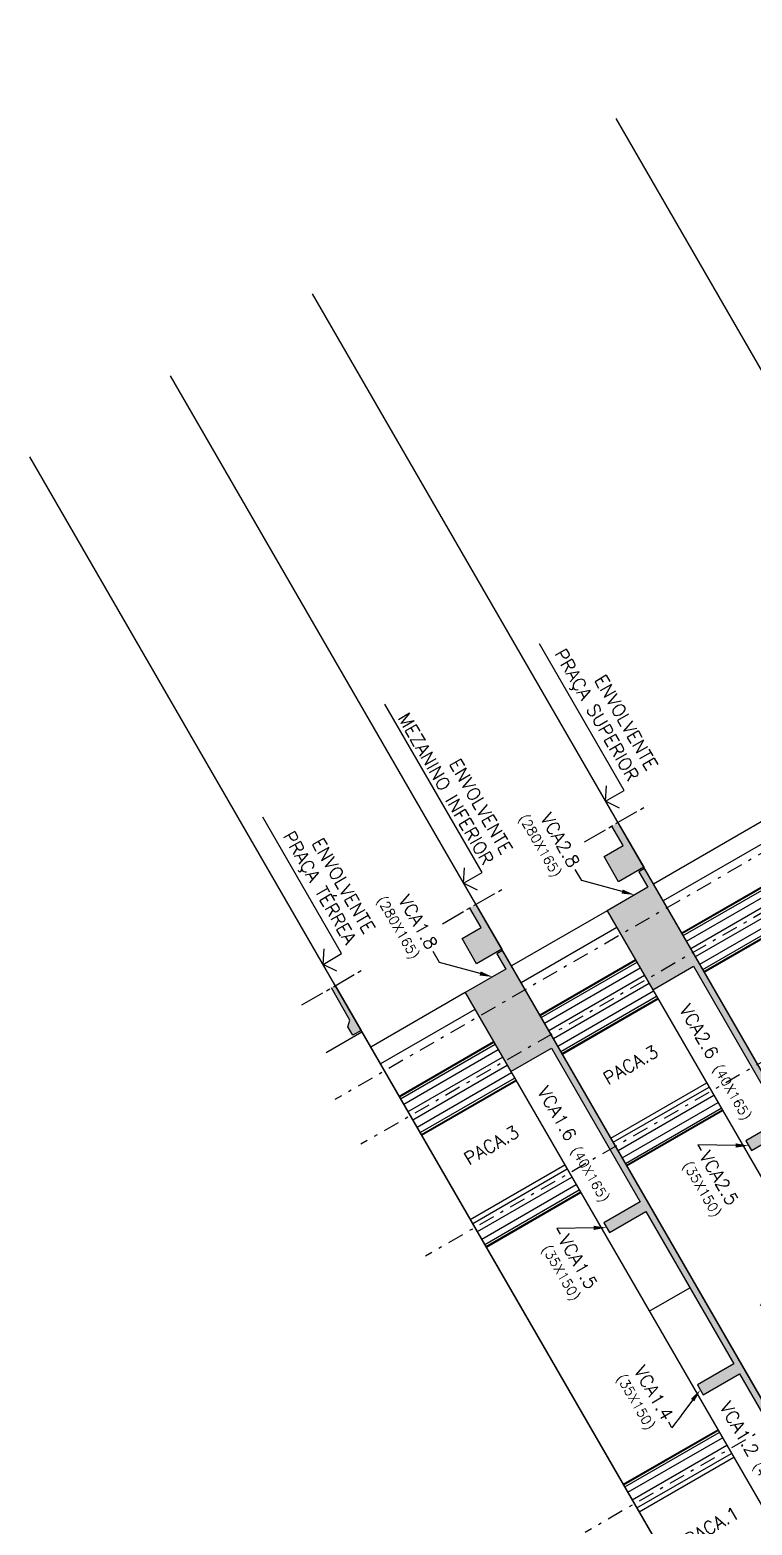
# Model space of a CAD drawing. Header units: metres. Extents: x 661733 to 661987, y 8168511 to 8168781.
# Drawn here: x 661733.49 to 661755.84, y 8168694 to 8168740.3 of the extents above; entities that cross this region are included whole.
import ezdxf
from ezdxf import colors
from ezdxf.entities.mleader import LeaderData, LeaderLine
from ezdxf.math import Vec2, Vec3

# ---------------------------------------------------------------- set-up
doc = ezdxf.new("R2010")
doc.units = ezdxf.units.M
doc.header["$MEASUREMENT"] = 0
doc.linetypes.add('SPX-CAMPANARIO$0$CENTER2', pattern=[1.125, 0.75, -0.125, 0.125, -0.125])
doc.linetypes.add('SPX-CAMPANARIO$0$DASHDOT2', pattern=[0.5, 0.25, -0.125, 0, -0.125])
doc.layers.get('0').update_dxf_attribs({"linetype": 'CONTINUOUS'})
doc.layers.get('Defpoints').update_dxf_attribs({"linetype": 'CONTINUOUS'})
for name, color, linetype in [('SPX-CAMPANARIO$0$SP0Me1', 9, 'SPX-CAMPANARIO$0$DASHDOT2'), ('SPX-CAMPANARIO$0$SP1CRT1', 3, 'CONTINUOUS'), ('SPX-CAMPANARIO$0$SP1VST1', 2, 'CONTINUOUS'), ('SPX-CAMPANARIO$0$SP1VST2', 1, 'CONTINUOUS'), ('SPX-CAMPANARIO$0$SP1VST4', 9, 'CONTINUOUS'), ('SPX-CAMPANARIO$0$SP3HT2', 254, 'CONTINUOUS'), ('SPX-CAMPANARIO$0$SP4TN1', 5, 'CONTINUOUS'), ('SPX-CAMPANARIO$0$SP4TXT2', 2, 'CONTINUOUS')]:
    doc.layers.add(name, color=color, linetype=linetype)
doc.styles.add('SPX-CAMPANARIO$0$SP_T-Geral', font='romans.shx')

# ---------------------------------------------------------------- blocks, each defined once
blk = doc.blocks.new('SPX-CAMPANARIO')
at = {"layer": 'SPX-CAMPANARIO$0$SP3HT2'}
h = blk.add_hatch(color=256, dxfattribs=at)
h.dxf.hatch_style = 1
h.paths.add_polyline_path([(661752.4879, 8168714.374), (661751.6879, 8168715.7596), (661751.4974, 8168715.6496), (661751.8474, 8168715.0434), (661751.2585, 8168714.7034), (661751.7085, 8168713.924)])
h = blk.add_hatch(color=256, dxfattribs=at)
h.dxf.hatch_style = 1
h.paths.add_polyline_path([(661748.0929, 8168711.8365), (661747.2929, 8168713.2221), (661747.1023, 8168713.1121), (661747.4523, 8168712.5059), (661746.8634, 8168712.1659), (661747.3134, 8168711.3865)])
h = blk.add_hatch(color=256, dxfattribs=at)
h.dxf.hatch_style = 1
h.paths.add_polyline_path([(661748.1179, 8168711.7932), (661747.9447, 8168711.6932), (661748.2197, 8168711.2168), (661746.9639, 8168710.4918), (661748.3764, 8168708.0453), (661749.6322, 8168708.7703), (661752.3768, 8168704.0164), (661751.251, 8168703.3664), (661751.426, 8168703.0633), (661752.5518, 8168703.7133), (661755.2768, 8168698.9935), (661754.151, 8168698.3435), (661754.326, 8168698.0404), (661755.4518, 8168698.6904), (661758.1965, 8168693.9365), (661756.9408, 8168693.2115), (661758.3533, 8168690.7649), (661759.7822, 8168691.5899)])
h = blk.add_hatch(color=256, dxfattribs=at)
h.dxf.hatch_style = 1
h.paths.add_polyline_path([(661743.7411, 8168709.324), (661742.9411, 8168710.7096), (661742.8198, 8168710.6396), (661743.3948, 8168709.6437), (661743.3313, 8168709.4338), (661743.4813, 8168709.174)])
at = {"layer": 'Defpoints', "color": 4}
for p, q in [((661784.7989, 8168680.1097), (661751.6334, 8168737.5541)), ((661775.4026, 8168674.6847), (661742.237, 8168732.1291)), ((661771.0075, 8168672.1472), (661737.8419, 8168729.5916)), ((661766.6557, 8168669.6347), (661733.4901, 8168727.0791))]:
    blk.add_line(p, q, dxfattribs=at)
at = {"layer": 'SPX-CAMPANARIO$0$SP0Me1', "ltscale": 2}
for p, q in [((661862.2079, 8168776.0465), (661742.9304, 8168707.1816)), ((661863.0079, 8168774.6609), (661743.7304, 8168705.7959)), ((661865.0079, 8168771.1968), (661745.7304, 8168702.3318)), ((661869.9473, 8168762.6416), (661750.6697, 8168693.7767))]:
    blk.add_line(p, q, dxfattribs=at)
at = {"layer": 'SPX-CAMPANARIO$0$SP1CRT1'}
for points in [[(661751.6879, 8168715.7596), (661752.4879, 8168714.374), (661751.7085, 8168713.924), (661751.2585, 8168714.7034), (661751.8474, 8168715.0434), (661751.4974, 8168715.6496)], [(661747.2929, 8168713.2221), (661748.0929, 8168711.8365), (661747.3134, 8168711.3865), (661746.8634, 8168712.1659), (661747.4523, 8168712.5059), (661747.1023, 8168713.1121)], [(661742.9411, 8168710.7096), (661743.7411, 8168709.324), (661743.4813, 8168709.174), (661743.3313, 8168709.4338), (661743.3948, 8168709.6437), (661742.8198, 8168710.6396)]]:
    blk.add_lwpolyline(points, dxfattribs=at)
blk.add_lwpolyline([(661748.1179, 8168711.7932), (661747.9447, 8168711.6932), (661748.2197, 8168711.2168), (661746.9639, 8168710.4918), (661748.3764, 8168708.0453), (661749.6322, 8168708.7703), (661752.3768, 8168704.0164), (661751.251, 8168703.3664), (661751.426, 8168703.0633), (661752.5518, 8168703.7133), (661755.2768, 8168698.9935), (661754.151, 8168698.3435), (661754.326, 8168698.0404), (661755.4518, 8168698.6904), (661758.1965, 8168693.9365), (661756.9408, 8168693.2115), (661758.3533, 8168690.7649), (661759.7822, 8168691.5899)], close=True, dxfattribs=at)
at = {"layer": 'SPX-CAMPANARIO$0$SP1VST1'}
for p, q in [((661769.5455, 8168723.5293), (661752.7879, 8168713.8543)), ((661769.8455, 8168723.0097), (661753.0879, 8168713.3347)), ((661753.6629, 8168712.3388), (661761.1541, 8168716.6638)), ((661754.3629, 8168711.1264), (661763.5861, 8168716.4514)), ((661751.359, 8168713.0293), (661748.3929, 8168711.3168)), ((661751.659, 8168712.5097), (661748.6929, 8168710.7972)), ((661749.2679, 8168709.8013), (661752.234, 8168711.5138)), ((661746.9639, 8168710.4918), (661744.0411, 8168708.8043)), ((661749.9679, 8168708.5889), (661752.934, 8168710.3014)), ((661747.2639, 8168709.9722), (661744.3411, 8168708.2847)), ((661744.9161, 8168707.2888), (661747.8389, 8168708.9763)), ((661745.6161, 8168706.0764), (661748.5389, 8168707.7639)), ((661748.3764, 8168708.0453), (661756.9408, 8168693.2115)), ((661751.9679, 8168705.1248), (661754.934, 8168706.8373)), ((661747.6161, 8168702.6123), (661750.5389, 8168704.2998)), ((661752.6586, 8168700.6284), (661753.9143, 8168701.3534)), ((661751.8554, 8168695.2695), (661754.7783, 8168696.957)), ((661752.3482, 8168694.416), (661755.271, 8168696.1035))]:
    blk.add_line(p, q, dxfattribs=at)
at = {"layer": 'SPX-CAMPANARIO$0$SP1VST2', "linetype": 'SPX-CAMPANARIO$0$CENTER2'}
for p, q in [((661750.653, 8168715.1621), (661752.6016, 8168716.2871)), ((661746.258, 8168712.6246), (661748.2065, 8168713.7496)), ((661741.9062, 8168710.1121), (661743.8547, 8168711.2371))]:
    blk.add_line(p, q, dxfattribs=at)
at = {"layer": 'SPX-CAMPANARIO$0$SP1VST4'}
for p, q in [((661754.0857, 8168711.6065), (661766.0369, 8168718.5065)), ((661753.6748, 8168712.3184), (661761.1659, 8168716.6434)), ((661753.7098, 8168712.2576), (661761.201, 8168716.5826)), ((661754.2187, 8168711.3763), (661763.4418, 8168716.7013)), ((661754.3161, 8168711.2076), (661763.5392, 8168716.5326)), ((661753.8072, 8168712.0889), (661761.2983, 8168716.4139)), ((661753.9402, 8168711.8586), (661761.4313, 8168716.1836)), ((661754.3511, 8168711.1468), (661763.5743, 8168716.4718)), ((661749.2797, 8168709.7809), (661752.2458, 8168711.4934)), ((661749.3148, 8168709.7201), (661752.2809, 8168711.4326)), ((661749.4121, 8168709.5514), (661752.3783, 8168711.2639)), ((661749.5451, 8168709.3211), (661752.5112, 8168711.0336)), ((661749.6906, 8168709.069), (661752.6568, 8168710.7815)), ((661749.8236, 8168708.8388), (661752.7897, 8168710.5513)), ((661749.921, 8168708.6701), (661752.8871, 8168710.3826)), ((661749.9561, 8168708.6093), (661752.9222, 8168710.3218)), ((661744.9279, 8168707.2684), (661747.8507, 8168708.9559)), ((661744.963, 8168707.2076), (661747.8858, 8168708.8951)), ((661745.0604, 8168707.0389), (661747.9832, 8168708.7264)), ((661745.1933, 8168706.8086), (661748.1162, 8168708.4961)), ((661745.3389, 8168706.5565), (661748.2617, 8168708.244)), ((661745.4718, 8168706.3263), (661748.3946, 8168708.0138)), ((661745.5692, 8168706.1576), (661748.492, 8168707.8451)), ((661745.6043, 8168706.0968), (661748.5271, 8168707.7843)), ((661751.5451, 8168705.857), (661754.5112, 8168707.5695)), ((661751.6906, 8168705.6049), (661754.6568, 8168707.3174)), ((661751.8236, 8168705.3747), (661754.7897, 8168707.0872)), ((661751.921, 8168705.206), (661754.8871, 8168706.9185)), ((661751.9561, 8168705.1452), (661754.9222, 8168706.8577)), ((661747.1933, 8168703.3445), (661750.1162, 8168705.032)), ((661747.3389, 8168703.0924), (661750.2617, 8168704.7799)), ((661747.4718, 8168702.8622), (661750.3946, 8168704.5497)), ((661747.5692, 8168702.6935), (661750.492, 8168704.381)), ((661747.6043, 8168702.6327), (661750.5271, 8168704.3202)), ((661751.8672, 8168695.2491), (661754.7901, 8168696.9366)), ((661751.9023, 8168695.1883), (661754.8252, 8168696.8758)), ((661751.9997, 8168695.0196), (661754.9225, 8168696.7071)), ((661752.1327, 8168694.7893), (661755.0555, 8168696.4768)), ((661752.2782, 8168694.5373), (661755.201, 8168696.2248))]:
    blk.add_line(p, q, dxfattribs=at)
at = {"layer": 'SPX-CAMPANARIO$0$SP4TN1'}
for points in [[(661751.3083, 8168716.4171), (661751.8842, 8168716.7496), (661749.2587, 8168721.2972)], [(661746.9132, 8168713.8796), (661747.4891, 8168714.2121), (661744.4771, 8168719.4291)], [(661751.7382, 8168716.2046), (661751.3083, 8168716.4171), (661751.3392, 8168716.8957)], [(661742.5615, 8168711.3671), (661743.1374, 8168711.6996), (661740.6972, 8168715.9262)], [(661747.3431, 8168713.6671), (661746.9132, 8168713.8796), (661746.9441, 8168714.3582)], [(661742.9913, 8168711.1546), (661742.5615, 8168711.3671), (661742.5923, 8168711.8457)]]:
    blk.add_lwpolyline(points, dxfattribs=at)
at = {"layer": 'SPX-CAMPANARIO$0$SP4TXT2', "char_height": 0.4, "attachment_point": 9, "rotation": 300, "style": 'SPX-CAMPANARIO$0$SP_T-Geral'}
for s, insert, width in [('ENVOLVENTE\\PPRAÇA SUPERIOR', (661751.9141, 8168716.936), 6.289838), ('ENVOLVENTE\\PMEZANINO INFERIOR', (661747.519, 8168714.3985), 6.289838), ('ENVOLVENTE\\PPRAÇA TÉRREA', (661743.1672, 8168711.886), 5.100167)]:
    blk.add_mtext(s, dxfattribs=dict(at, insert=insert, width=width))
at = {"layer": 'SPX-CAMPANARIO$0$SP4TXT2', "char_height": 0.399, "attachment_point": 8, "style": 'SPX-CAMPANARIO$0$SP_T-Geral'}
for s, insert, rotation in [('{\\H1.00251x;VCA2.6} {\\H0.75188x;(40X165)}', (661754.4856, 8168708.1953), 300), ('{\\H1.00251x;PACA.3}', (661752.18, 8168708.0824), 30), ('{\\H1.00251x;VCA1.6} {\\H0.75188x;(40X165)}', (661750.0905, 8168705.6578), 300), ('{\\H1.00251x;PACA.3}', (661747.8734, 8168705.596), 30), ('{\\H1.00251x;VCA1.2} {\\H0.75188x;(40X165)}', (661755.7302, 8168695.8897), 300), ('{\\H1.00251x;PACA.1}', (661754.6876, 8168693.7935), 30)]:
    blk.add_mtext(s, dxfattribs=dict(at, insert=insert, rotation=rotation))
at = {"layer": 'SPX-CAMPANARIO$0$SP4TXT2'}
ml = blk.add_multileader_mtext('Standard', dxfattribs=at)
ml.set_content('VCA2.8\\P{\\H0.75x;(280X165)}', color=256, style='SPX-CAMPANARIO$0$SP_T-Geral')
ml.set_leader_properties(color=9)
ml.build(insert=Vec2(0, 0))
ml.multileader.update_dxf_attribs({"dogleg_length": 0.2, "arrow_head_size": 0.4})
ctx = ml.context
ctx.base_point, ctx.char_height, ctx.arrow_head_size, ctx.landing_gap_size, ctx.plane_origin, ctx.plane_x_axis, ctx.plane_y_axis = Vec3(661749.1235, 8168716.4597), 0.4, 0.4, 0.1, Vec3(661911.7145, 8168795.7173), Vec3(0.5, -0.8660254), Vec3(0.8660254, 0.5)
ctx.text_align_type = 2
notes = []
notes.append((ctx, [(0, (1, 1, 0), (661750.5663, 8168713.9606), (-0.5, 0.8660254), 0.4, [(0, [(661752.2049, 8168713.5178)], 0, [])])]))
ctx.mtext.insert, ctx.mtext.text_direction, ctx.mtext.rotation, ctx.mtext.alignment, ctx.mtext.flow_direction = Vec3(661750.5328, 8168714.5187), Vec3(0.5, -0.8660254), 5.2359878, 3, 5
ml = blk.add_multileader_mtext('Standard', dxfattribs=at)
ml.set_content('VCA1.8\\P{\\H0.75x;(280X165)}', color=256, style='SPX-CAMPANARIO$0$SP_T-Geral')
ml.set_leader_properties(color=9)
ml.build(insert=Vec2(0, 0))
ml.multileader.update_dxf_attribs({"dogleg_length": 0.2, "arrow_head_size": 0.4})
ctx = ml.context
ctx.base_point, ctx.char_height, ctx.arrow_head_size, ctx.landing_gap_size, ctx.plane_origin, ctx.plane_x_axis, ctx.plane_y_axis = Vec3(661744.7284, 8168713.9222), 0.4, 0.4, 0.1, Vec3(661907.3194, 8168793.1798), Vec3(0.5, -0.8660254), Vec3(0.8660254, 0.5)
ctx.text_align_type = 2
notes.append((ctx, [(0, (1, 1, 0), (661746.1712, 8168711.4231), (-0.5, 0.8660254), 0.4, [(0, [(661747.8099, 8168710.9803)], 0, [])])]))
ctx.mtext.insert, ctx.mtext.text_direction, ctx.mtext.rotation, ctx.mtext.alignment, ctx.mtext.flow_direction = Vec3(661746.1377, 8168711.9812), Vec3(0.5, -0.8660254), 5.2359878, 3, 5
for ctx, leaders in notes:
    for number, flags, end, landing, length, lines in leaders:
        leader = LeaderData()
        leader.index, (leader.has_last_leader_line, leader.has_dogleg_vector, leader.attachment_direction) = number, flags
        leader.last_leader_point, leader.dogleg_vector, leader.dogleg_length = Vec3(end), Vec3(landing), length
        for number, points, colour, breaks in lines:
            line = LeaderLine()
            line.index, line.vertices, line.color, line.breaks = number, Vec3.list(points), colors.encode_raw_color(colour), breaks
            leader.lines.append(line)
        ctx.leaders.append(leader)
ml = blk.add_multileader_mtext('Standard', dxfattribs=at)
ml.set_content('VCA1.5\\P{\\H0.75x;(35X150)}', color=256, style='SPX-CAMPANARIO$0$SP_T-Geral')
ml.set_leader_properties(color=9)
ml.build(insert=Vec2(0, 0))
ml.multileader.update_dxf_attribs({"dogleg_length": 0.2, "arrow_head_size": 0.4})
ctx = ml.context
ctx.base_point, ctx.char_height, ctx.arrow_head_size, ctx.landing_gap_size, ctx.plane_origin, ctx.plane_x_axis, ctx.plane_y_axis = Vec3(661749.8991, 8168703.0127), 0.4, 0.4, 0.1, Vec3(661910.7864, 8168785.221), Vec3(0.5, -0.8660254), Vec3(0.8660254, 0.5)
notes = []
notes.append((ctx, [(1, (1, 1, 0), (661749.7991, 8168703.1859), (0.5, -0.8660254), 0.2, [(0, [(661751.3385, 8168703.2149)], 0, [])])]))
ctx.mtext.insert, ctx.mtext.text_direction, ctx.mtext.rotation, ctx.mtext.flow_direction = Vec3(661750.1656, 8168703.0511), Vec3(0.5, -0.8660254), 5.2359878, 5
ctx.mtext.has_bg_fill, ctx.mtext.bg_color, ctx.mtext.bg_scale_factor, ctx.mtext.bg_transparency, ctx.mtext.use_window_bg_color = 1, -1027028792, 1.5, 0, 1
ml = blk.add_multileader_mtext('Standard', dxfattribs=at)
ml.set_content('VCA1.4\\P{\\H0.75x;(35X150)}', color=256, style='SPX-CAMPANARIO$0$SP_T-Geral')
ml.set_leader_properties(color=9)
ml.build(insert=Vec2(0, 0))
ml.multileader.update_dxf_attribs({"dogleg_length": 0.2, "arrow_head_size": 0.4})
ctx = ml.context
ctx.base_point, ctx.char_height, ctx.arrow_head_size, ctx.landing_gap_size, ctx.plane_origin, ctx.plane_x_axis, ctx.plane_y_axis = Vec3(661752.1599, 8168699.0969), 0.4, 0.4, 0.1, Vec3(661904.9819, 8168795.2748), Vec3(0.5, -0.8660254), Vec3(0.8660254, 0.5)
ctx.text_align_type = 2
notes.append((ctx, [(1, (1, 1, 0), (661753.3599, 8168697.0184), (-0.5, 0.8660254), 0.2, [(0, [(661754.2385, 8168698.1919)], 0, [])])]))
ctx.mtext.insert, ctx.mtext.text_direction, ctx.mtext.rotation, ctx.mtext.alignment, ctx.mtext.flow_direction = Vec3(661753.4264, 8168697.4032), Vec3(0.5, -0.8660254), 5.2359878, 3, 5
ctx.mtext.has_bg_fill, ctx.mtext.bg_color, ctx.mtext.bg_scale_factor, ctx.mtext.bg_transparency, ctx.mtext.use_window_bg_color = 1, -1027028792, 1.5, 0, 1
for ctx, leaders in notes:
    for number, flags, end, landing, length, lines in leaders:
        leader = LeaderData()
        leader.index, (leader.has_last_leader_line, leader.has_dogleg_vector, leader.attachment_direction) = number, flags
        leader.last_leader_point, leader.dogleg_vector, leader.dogleg_length = Vec3(end), Vec3(landing), length
        for number, points, colour, breaks in lines:
            line = LeaderLine()
            line.index, line.vertices, line.color, line.breaks = number, Vec3.list(points), colors.encode_raw_color(colour), breaks
            leader.lines.append(line)
        ctx.leaders.append(leader)
at = {"layer": 'SPX-CAMPANARIO$0$SP3HT2'}
h = blk.add_hatch(color=256, dxfattribs=at)
h.dxf.hatch_style = 1
h.paths.add_polyline_path([(661752.5129, 8168714.3307), (661752.3397, 8168714.2307), (661752.6147, 8168713.7543), (661751.359, 8168713.0293), (661752.7715, 8168710.5828), (661754.0272, 8168711.3078), (661756.7719, 8168706.5539), (661755.6461, 8168705.9039), (661755.8211, 8168705.6008), (661756.9469, 8168706.2508), (661759.6719, 8168701.531), (661758.5461, 8168700.881), (661758.7211, 8168700.5779), (661759.8469, 8168701.2279), (661762.5916, 8168696.474), (661761.3358, 8168695.749), (661762.7483, 8168693.3024), (661764.1773, 8168694.1274)])
at = {"layer": 'SPX-CAMPANARIO$0$SP1CRT1'}
blk.add_lwpolyline([(661752.5129, 8168714.3307), (661752.3397, 8168714.2307), (661752.6147, 8168713.7543), (661751.359, 8168713.0293), (661752.7715, 8168710.5828), (661754.0272, 8168711.3078), (661756.7719, 8168706.5539), (661755.6461, 8168705.9039), (661755.8211, 8168705.6008), (661756.9469, 8168706.2508), (661759.6719, 8168701.531), (661758.5461, 8168700.881), (661758.7211, 8168700.5779), (661759.8469, 8168701.2279), (661762.5916, 8168696.474), (661761.3358, 8168695.749), (661762.7483, 8168693.3024), (661764.1773, 8168694.1274)], close=True, dxfattribs=at)
at = {"layer": 'SPX-CAMPANARIO$0$SP1VST1'}
for p, q in [((661752.7715, 8168710.5828), (661761.3358, 8168695.749)), ((661747.1199, 8168703.4716), (661750.0428, 8168705.1591))]:
    blk.add_line(p, q, dxfattribs=at)
at = {"layer": 'SPX-CAMPANARIO$0$SP4TXT2'}
ml = blk.add_multileader_mtext('Standard', dxfattribs=at)
ml.set_content('VCA2.5\\P{\\H0.75x;(35X150)}', color=256, style='SPX-CAMPANARIO$0$SP_T-Geral')
ml.set_leader_properties(color=9)
ml.build(insert=Vec2(0, 0))
ml.multileader.update_dxf_attribs({"dogleg_length": 0.2, "arrow_head_size": 0.4})
ctx = ml.context
ctx.base_point, ctx.char_height, ctx.arrow_head_size, ctx.landing_gap_size, ctx.plane_origin, ctx.plane_x_axis, ctx.plane_y_axis = Vec3(661754.2631, 8168705.6039), 0.4, 0.4, 0.1, Vec3(661915.1815, 8168787.7585), Vec3(0.5, -0.8660254), Vec3(0.8660254, 0.5)
notes = []
notes.append((ctx, [(1, (1, 1, 0), (661754.1631, 8168705.7771), (0.5, -0.8660254), 0.2, [(0, [(661755.7336, 8168705.7524)], 0, [])])]))
ctx.mtext.insert, ctx.mtext.text_direction, ctx.mtext.rotation, ctx.mtext.flow_direction = Vec3(661754.5296, 8168705.6423), Vec3(0.5, -0.8660254), 5.2359878, 5
ctx.mtext.has_bg_fill, ctx.mtext.bg_color, ctx.mtext.bg_scale_factor, ctx.mtext.bg_transparency, ctx.mtext.use_window_bg_color = 1, -1027028792, 1.5, 0, 1
ml = blk.add_multileader_mtext('Standard', dxfattribs=at)
ml.set_content('VCA2.4\\P{\\H0.75x;(35X150)}', color=256, style='SPX-CAMPANARIO$0$SP_T-Geral')
ml.set_leader_properties(color=9)
ml.build(insert=Vec2(0, 0))
ml.multileader.update_dxf_attribs({"dogleg_length": 0.2, "arrow_head_size": 0.4})
ctx = ml.context
ctx.base_point, ctx.char_height, ctx.arrow_head_size, ctx.landing_gap_size, ctx.plane_origin, ctx.plane_x_axis, ctx.plane_y_axis = Vec3(661756.6326, 8168701.4998), 0.4, 0.4, 0.1, Vec3(661909.377, 8168797.8123), Vec3(0.5, -0.8660254), Vec3(0.8660254, 0.5)
ctx.text_align_type = 2
notes.append((ctx, [(1, (1, 1, 0), (661757.8326, 8168699.4214), (-0.5, 0.8660254), 0.2, [(0, [(661758.6336, 8168700.7294)], 0, [])])]))
ctx.mtext.insert, ctx.mtext.text_direction, ctx.mtext.rotation, ctx.mtext.alignment, ctx.mtext.flow_direction = Vec3(661757.8992, 8168699.8062), Vec3(0.5, -0.8660254), 5.2359878, 3, 5
ctx.mtext.has_bg_fill, ctx.mtext.bg_color, ctx.mtext.bg_scale_factor, ctx.mtext.bg_transparency, ctx.mtext.use_window_bg_color = 1, -1027028792, 1.5, 0, 1
for ctx, leaders in notes:
    for number, flags, end, landing, length, lines in leaders:
        leader = LeaderData()
        leader.index, (leader.has_last_leader_line, leader.has_dogleg_vector, leader.attachment_direction) = number, flags
        leader.last_leader_point, leader.dogleg_vector, leader.dogleg_length = Vec3(end), Vec3(landing), length
        for number, points, colour, breaks in lines:
            line = LeaderLine()
            line.index, line.vertices, line.color, line.breaks = number, Vec3.list(points), colors.encode_raw_color(colour), breaks
            leader.lines.append(line)
        ctx.leaders.append(leader)
at = {"layer": 'SPX-CAMPANARIO$0$SP1CRT1'}
blk.add_lwpolyline([(661742.6554, 8168708.6394), (661743.7661, 8168709.2807), (661755.7754, 8168688.4799)], dxfattribs=at)
at = {"layer": 'SPX-CAMPANARIO$0$SP1VST1'}
blk.add_line((661751.4717, 8168705.9841), (661754.4378, 8168707.6966), dxfattribs=at)

msp = doc.modelspace()

# ---------------------------------------------------------------- block references
msp.add_blockref('SPX-CAMPANARIO', (0, 0))

doc.saveas('drawing.dxf')
